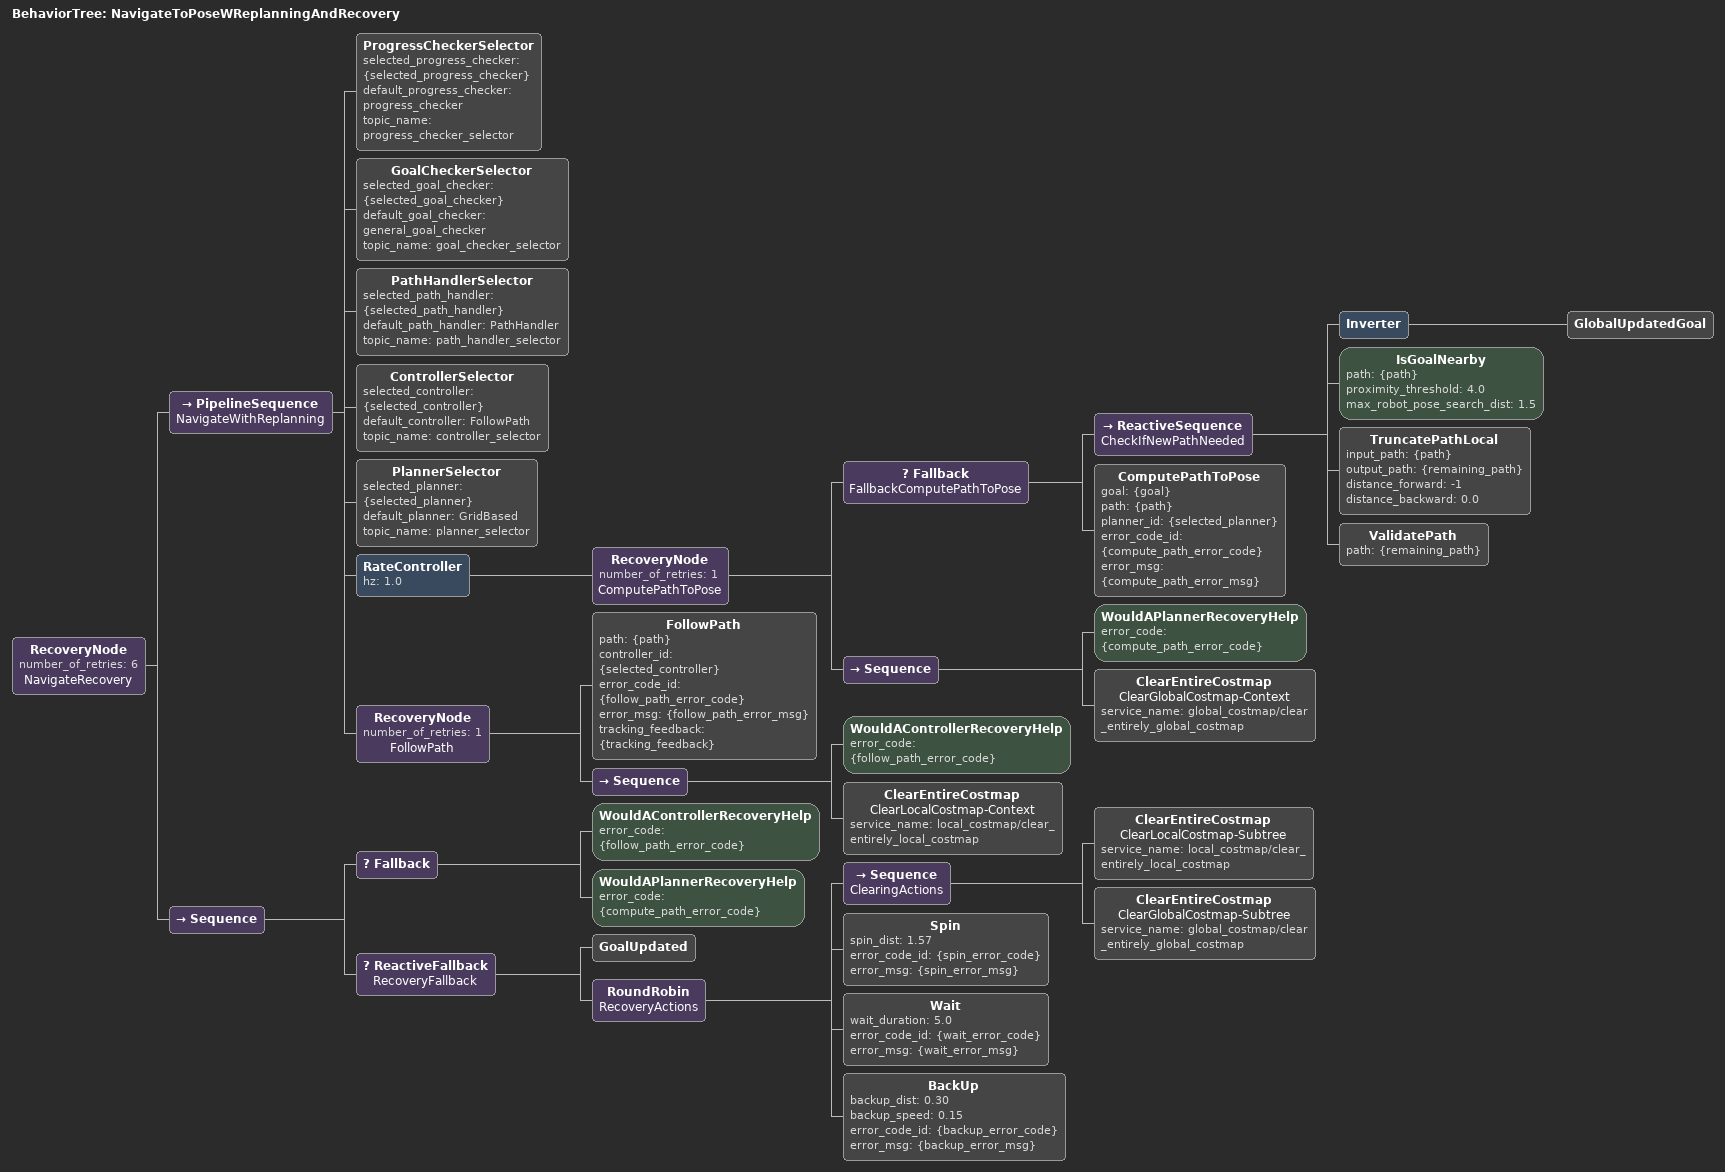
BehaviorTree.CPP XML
<root BTCPP_format="4" main_tree_to_execute="NavigateToPoseWReplanningAndRecovery">
  <BehaviorTree ID="NavigateToPoseWReplanningAndRecovery">

    <!-- 外层恢复节点：包裹整个导航流水线，失败时执行恢复子树，最多重试 6 次 -->
    <RecoveryNode number_of_retries="6" name="NavigateRecovery">

      <!-- 流水线序列：依次执行各阶段，前一阶段完成后才进入下一阶段 -->
      <PipelineSequence name="NavigateWithReplanning">

        <!-- 进度检查器选择器：运行时动态切换机器人是否卡住的检测算法 -->
        <ProgressCheckerSelector selected_progress_checker="{selected_progress_checker}" default_progress_checker="progress_checker" topic_name="progress_checker_selector"/>

        <!-- 目标检查器选择器：运行时动态切换"是否到达目标"的判定算法（如单点/多角度判定） -->
        <GoalCheckerSelector selected_goal_checker="{selected_goal_checker}" default_goal_checker="general_goal_checker" topic_name="goal_checker_selector"/>

        <!-- 路径处理器选择器：运行时动态切换路径预处理算法 -->
        <PathHandlerSelector selected_path_handler="{selected_path_handler}" default_path_handler="PathHandler" topic_name="path_handler_selector"/>

        <!-- 控制器选择器：运行时动态切换局部路径跟踪控制器（如 DWB/TEB/MPPI/RPP） -->
        <ControllerSelector selected_controller="{selected_controller}" default_controller="FollowPath" topic_name="controller_selector"/>

        <!-- 规划器选择器：运行时动态切换全局路径规划算法（如 NavFn/Smac2D/StarPlanner） -->
        <PlannerSelector selected_planner="{selected_planner}" default_planner="GridBased" topic_name="planner_selector"/>

        <!-- 频率控制器：限制子节点的执行频率为 1Hz，即每秒最多触发一次路径规划 -->
        <RateController hz="1.0">

          <!-- 规划阶段恢复节点：路径规划失败时清除全局代价地图重试 1 次 -->
          <RecoveryNode number_of_retries="1" name="ComputePathToPose">

            <!-- 选择器：优先检查是否需要重新规划，不需要则复用现有路径 -->
            <Fallback name="FallbackComputePathToPose">

              <!-- 响应式序列：每次 tick 都重新评估是否需要重新规划 -->
              <ReactiveSequence name="CheckIfNewPathNeeded">

                <!-- 目标未更新检查：目标被外部修改时返回 SUCCESS → 触发重新规划 -->
                <Inverter>
                  <GlobalUpdatedGoal/>
                </Inverter>

                <!-- 目标距离检查：机器人距离路径终点 < 4.0m 时认为接近目标，无需重规划 -->
                <IsGoalNearby path="{path}" proximity_threshold="4.0" max_robot_pose_search_dist="1.5"/>

                <!-- 路径局部截断：取机器人前方至路径终点的剩余路径（不限制前方距离，不保留后方） -->
                <TruncatePathLocal input_path="{path}" output_path="{remaining_path}" distance_forward="-1" distance_backward="0.0" />

                <!-- 路径有效性验证：检查截断后的路径是否仍然可行（无障碍物碰撞） -->
                <ValidatePath path="{remaining_path}"/>

              </ReactiveSequence>

              <!-- 全局路径规划：从起点到目标点计算一条可行路径，写入黑板 {path} -->
              <ComputePathToPose goal="{goal}" path="{path}" planner_id="{selected_planner}" error_code_id="{compute_path_error_code}" error_msg="{compute_path_error_msg}"/>

            </Fallback>

            <!-- 规划恢复动作：仅在路径规划失败时执行 -->
            <Sequence>
              <!-- 判断规划错误码是否可通过清除代价地图来恢复 -->
              <WouldAPlannerRecoveryHelp error_code="{compute_path_error_code}"/>
              <!-- 清除全局代价地图：移除所有已知的障碍物标记，为重规划扫清障碍 -->
              <ClearEntireCostmap name="ClearGlobalCostmap-Context" service_name="global_costmap/clear_entirely_global_costmap"/>
            </Sequence>

          </RecoveryNode>
        </RateController>

        <!-- 跟踪阶段恢复节点：路径跟踪失败时清除局部代价地图重试 1 次 -->
        <RecoveryNode number_of_retries="1" name="FollowPath">
          <!-- 局部路径跟踪：沿着 {path} 执行速度指令，控制器内置 2D 激光雷达绕障 -->
          <FollowPath path="{path}" controller_id="{selected_controller}" error_code_id="{follow_path_error_code}" error_msg="{follow_path_error_msg}" tracking_feedback="{tracking_feedback}"/>
          <!-- 跟踪恢复动作：仅在路径跟踪失败时执行 -->
          <Sequence>
            <!-- 判断控制器错误码是否可通过清除代价地图来恢复 -->
            <WouldAControllerRecoveryHelp error_code="{follow_path_error_code}"/>
            <!-- 清除局部代价地图：移除局部范围内的障碍物标记，帮助控制器脱困 -->
            <ClearEntireCostmap name="ClearLocalCostmap-Context" service_name="local_costmap/clear_entirely_local_costmap"/>
          </Sequence>
        </RecoveryNode>

      </PipelineSequence>

      <!-- 外层恢复子树：当整个导航流水线失败（6次内部恢复耗尽后）执行 -->
      <Sequence>
        <!-- 判断是控制器问题还是规划器问题，决定恢复策略 -->
        <Fallback>
          <WouldAControllerRecoveryHelp error_code="{follow_path_error_code}"/>
          <WouldAPlannerRecoveryHelp error_code="{compute_path_error_code}"/>
        </Fallback>

        <!-- 响应式恢复选择器：目标更新时立即中止恢复，否则依次尝试以下恢复动作 -->
        <ReactiveFallback name="RecoveryFallback">
          <!-- 目标更新检查：外部下发新目标时返回 SUCCESS → 中止恢复，重新开始导航 -->
          <GoalUpdated/>
          <!-- 轮转恢复：每轮尝试一个恢复动作，下一轮切换到下一个 -->
          <RoundRobin name="RecoveryActions">
            <!-- 第1轮：清除代价地图（局部+全局） -->
            <Sequence name="ClearingActions">
              <ClearEntireCostmap name="ClearLocalCostmap-Subtree" service_name="local_costmap/clear_entirely_local_costmap"/>
              <ClearEntireCostmap name="ClearGlobalCostmap-Subtree" service_name="global_costmap/clear_entirely_global_costmap"/>
            </Sequence>
            <!-- 第2轮：原地旋转 90°（1.57 rad），尝试脱离困境 -->
            <Spin spin_dist="1.57" error_code_id="{spin_error_code}" error_msg="{spin_error_msg}"/>
            <!-- 第3轮：原地等待 5 秒，等待动态障碍物移开 -->
            <Wait wait_duration="5.0" error_code_id="{wait_error_code}" error_msg="{wait_error_msg}"/>
            <!-- 第4轮：向后退 0.30m，速度 0.15 m/s，腾出空间 -->
            <BackUp backup_dist="0.30" backup_speed="0.15" error_code_id="{backup_error_code}" error_msg="{backup_error_msg}"/>
          </RoundRobin>
        </ReactiveFallback>
      </Sequence>

    </RecoveryNode>

  </BehaviorTree>
</root>
